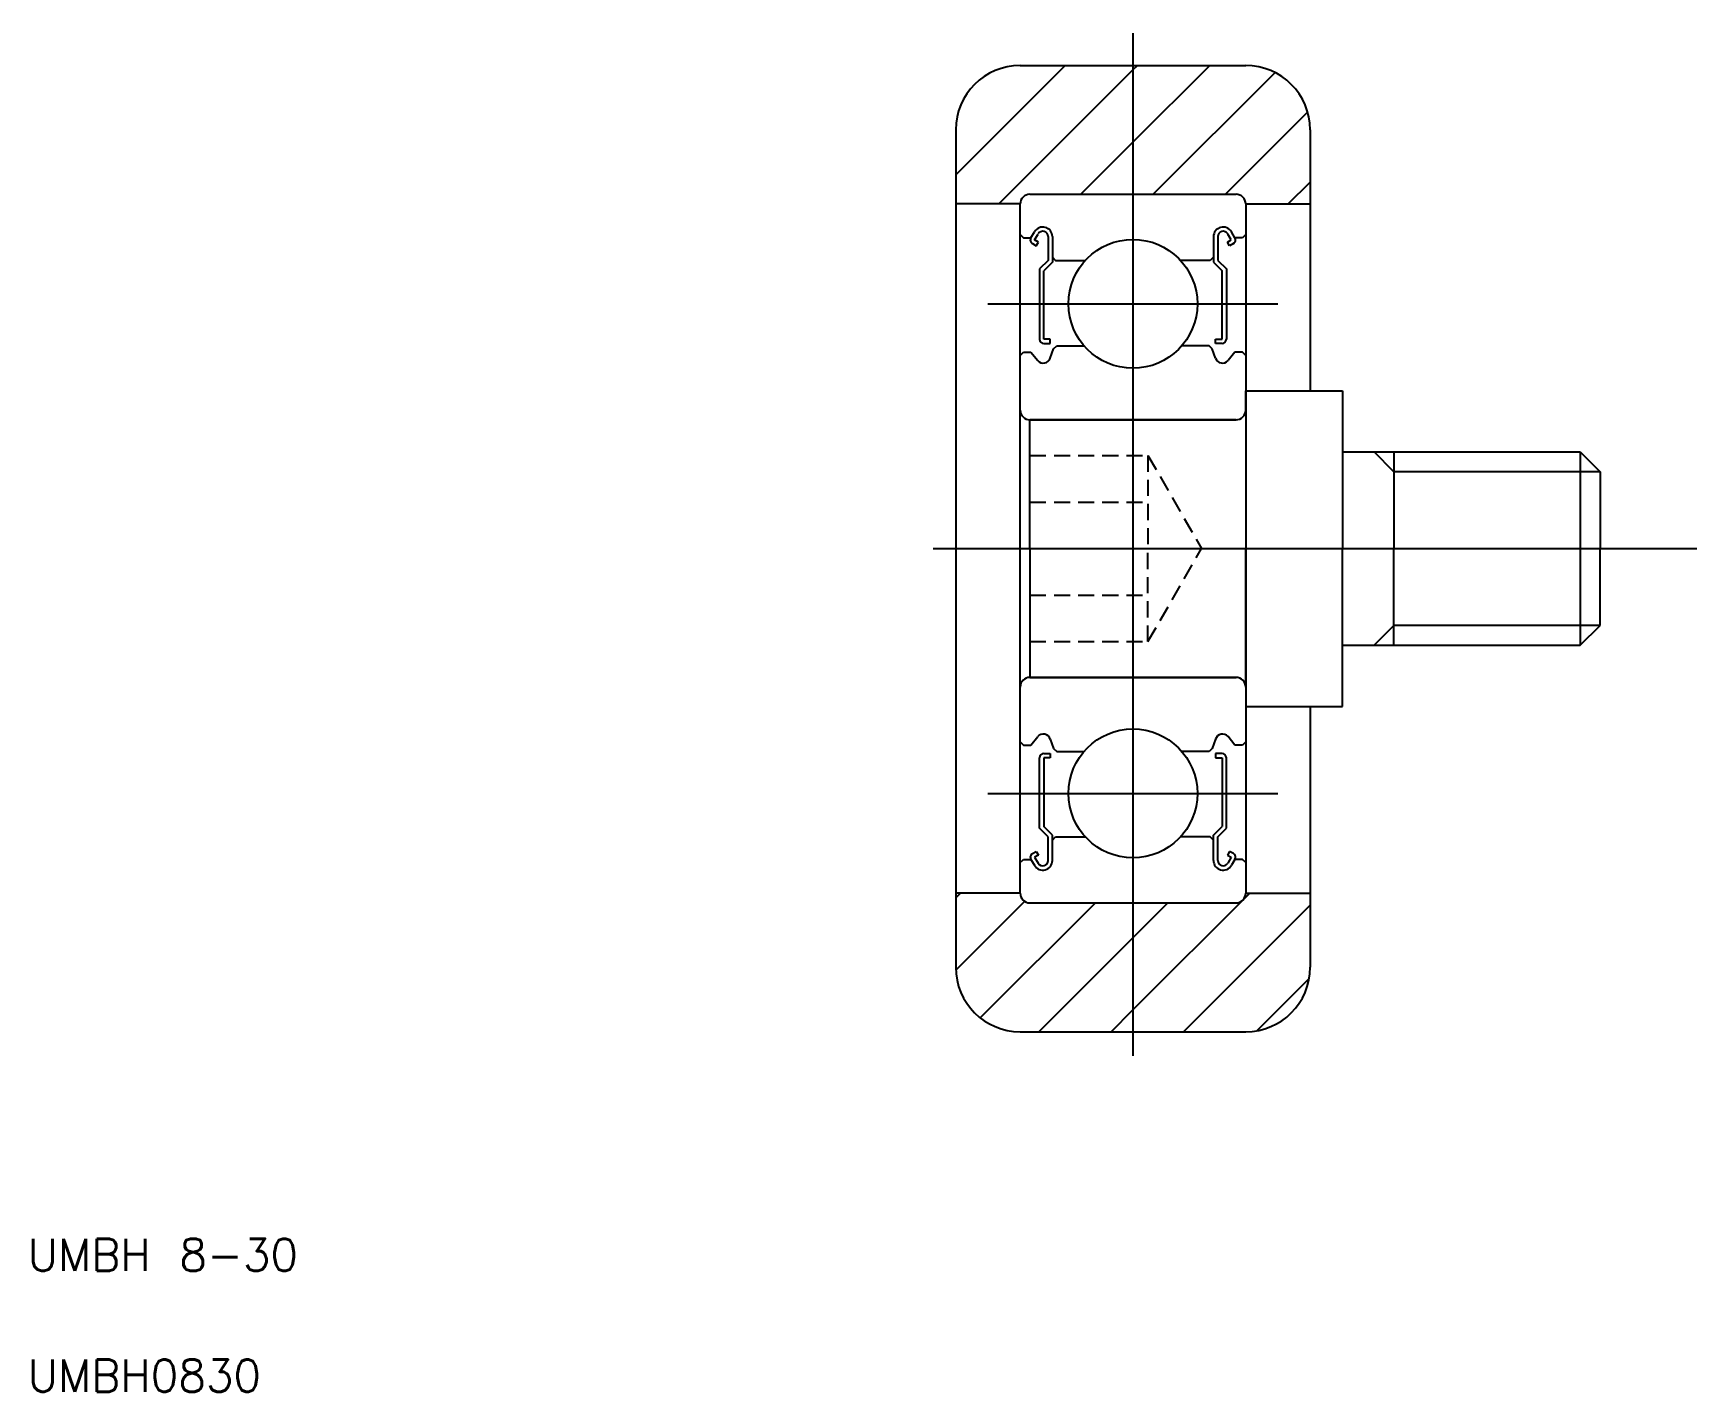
# Model space of a CAD drawing. Extents: x 2.7 to 54.3, y 2.5 to 44.7.
import ezdxf

# ---------------------------------------------------------------- set-up
doc = ezdxf.new("R2010")
doc.units = 0
doc.linetypes.add('CENTER', pattern=[50.8, 31.75, -6.35, 6.35, -6.35])
doc.linetypes.add('DASHED', pattern=[0.75, 0.5, -0.25])
doc.layers.get('0').update_dxf_attribs({"linetype": 'CONTINUOUS'})
doc.layers.add('CENTER', color=1, linetype='CENTER')
doc.styles.get("Standard").update_dxf_attribs({"font": 'txt.shx'})

msp = doc.modelspace()

# ---------------------------------------------------------------- linework, layer by layer
at = {"color": 3, "linetype": 'CONTINUOUS'}
for p, q in [((31.304, 40.284), (34.698, 43.678)), ((32.643, 39.378), (36.804, 43.539)), ((36.804, 41.294), (39.188, 43.678)), ((36.804, 43.539), (36.943, 43.678)), ((37.433, 39.678), (41.214, 43.459)), ((39.678, 39.678), (42.227, 42.227)), ((35.188, 39.678), (36.804, 41.294)), ((41.623, 39.378), (42.304, 40.059)), ((44.904, 31.065), (44.29, 31.678)), ((51.304, 31.065), (44.904, 31.065)), ((44.904, 26.292), (44.29, 25.678)), ((51.304, 26.292), (44.904, 26.292)), ((31.304, 17.833), (31.449, 17.978)), ((31.306, 15.59), (33.441, 17.726)), ((32.067, 14.106), (35.639, 17.678)), ((36.804, 14.353), (40.429, 17.978)), ((36.804, 16.598), (37.884, 17.678)), ((38.374, 13.678), (42.304, 17.608)), ((33.884, 13.678), (36.804, 16.598)), ((40.649, 13.708), (42.274, 15.333)), ((36.129, 13.678), (36.804, 14.353))]:
    msp.add_line(p, q, dxfattribs=at)
at = {"color": 7, "linetype": 'CONTINUOUS'}
for p, q in [((33.304, 43.678), (40.304, 43.678)), ((31.304, 41.678), (31.304, 15.678)), ((42.304, 41.678), (42.304, 33.578)), ((33.304, 39.378), (31.304, 39.378)), ((33.304, 17.978), (33.304, 39.378)), ((33.604, 39.678), (40.004, 39.678)), ((35.204, 39.678), (35.204, 39.678)), ((36.804, 39.678), (36.804, 39.678)), ((40.304, 39.378), (40.304, 17.978)), ((40.304, 39.378), (42.304, 39.378)), ((33.304, 38.428), (33.404, 38.328)), ((33.404, 38.328), (33.637, 38.328)), ((33.637, 38.328), (33.746, 38.512)), ((33.752, 38.262), (33.861, 38.445)), ((33.868, 38.195), (33.752, 38.262)), ((34.17, 38.363), (34.17, 37.628)), ((34.304, 38.363), (34.304, 37.573)), ((39.304, 38.363), (39.304, 37.573)), ((39.437, 38.363), (39.437, 37.628)), ((39.739, 38.195), (39.855, 38.262)), ((39.855, 38.262), (39.746, 38.445)), ((39.97, 38.328), (39.862, 38.512)), ((40.204, 38.328), (39.97, 38.328)), ((40.304, 38.428), (40.204, 38.328)), ((33.686, 38.146), (33.801, 38.079)), ((33.801, 38.079), (33.868, 38.195)), ((34.304, 37.728), (34.404, 37.628)), ((39.304, 37.728), (39.204, 37.628)), ((39.806, 38.079), (39.739, 38.195)), ((39.922, 38.146), (39.806, 38.079)), ((34.17, 37.628), (33.904, 37.362)), ((33.904, 37.362), (33.904, 35.177)), ((34.304, 37.573), (34.037, 37.306)), ((34.037, 35.177), (34.037, 37.306)), ((34.404, 37.628), (35.328, 37.628)), ((39.204, 37.628), (38.279, 37.628)), ((39.304, 37.573), (39.57, 37.306)), ((39.437, 37.628), (39.704, 37.362)), ((39.57, 35.177), (39.57, 37.306)), ((39.704, 37.362), (39.704, 35.177)), ((34.237, 35.177), (34.037, 35.177)), ((34.237, 35.043), (34.237, 35.177)), ((39.37, 35.043), (39.37, 35.177)), ((39.37, 35.177), (39.57, 35.177)), ((33.304, 34.678), (33.404, 34.778)), ((33.404, 34.778), (33.637, 34.778)), ((33.637, 34.778), (33.852, 34.516)), ((34.037, 35.043), (34.237, 35.043)), ((34.237, 34.595), (34.342, 34.884)), ((34.342, 34.884), (34.442, 34.978)), ((34.442, 34.978), (35.284, 34.978)), ((39.165, 34.978), (38.324, 34.978)), ((39.265, 34.884), (39.165, 34.978)), ((39.37, 34.595), (39.265, 34.884)), ((39.57, 35.043), (39.37, 35.043)), ((39.97, 34.778), (39.756, 34.516)), ((40.204, 34.778), (39.97, 34.778)), ((40.304, 34.678), (40.204, 34.778)), ((40.304, 33.578), (43.304, 33.578)), ((40.304, 32.978), (40.304, 33.578)), ((43.304, 33.578), (43.304, 28.678)), ((40.004, 32.678), (33.604, 32.678)), ((33.604, 28.678), (33.604, 32.678)), ((33.604, 32.678), (40.004, 32.678)), ((40.304, 32.978), (40.304, 28.678)), ((43.304, 31.678), (50.69, 31.678)), ((44.904, 31.678), (44.904, 28.678)), ((50.69, 31.678), (51.304, 31.065)), ((50.69, 31.678), (50.69, 25.678)), ((51.304, 31.065), (51.304, 28.678)), ((33.604, 28.678), (33.604, 24.678)), ((40.304, 24.378), (40.304, 28.678)), ((43.304, 23.778), (43.304, 28.678)), ((44.904, 25.678), (44.904, 28.678)), ((51.304, 26.292), (51.304, 28.678)), ((50.69, 25.678), (51.304, 26.292)), ((43.304, 25.678), (50.69, 25.678)), ((40.004, 24.678), (33.604, 24.678)), ((33.604, 24.678), (40.004, 24.678)), ((40.304, 24.378), (40.304, 23.778)), ((40.304, 23.778), (43.304, 23.778)), ((42.304, 23.778), (42.304, 15.678)), ((33.637, 22.578), (33.852, 22.841)), ((34.237, 22.762), (34.342, 22.472)), ((39.37, 22.762), (39.265, 22.472)), ((39.97, 22.578), (39.756, 22.841)), ((33.304, 22.678), (33.404, 22.578)), ((33.404, 22.578), (33.637, 22.578)), ((34.037, 22.313), (34.237, 22.313)), ((34.237, 22.313), (34.237, 22.18)), ((34.342, 22.472), (34.442, 22.378)), ((34.442, 22.378), (35.284, 22.378)), ((39.165, 22.378), (38.324, 22.378)), ((39.265, 22.472), (39.165, 22.378)), ((39.37, 22.313), (39.37, 22.18)), ((39.57, 22.313), (39.37, 22.313)), ((40.204, 22.578), (39.97, 22.578)), ((40.304, 22.678), (40.204, 22.578)), ((33.904, 19.995), (33.904, 22.18)), ((34.037, 22.18), (34.037, 20.05)), ((34.237, 22.18), (34.037, 22.18)), ((39.37, 22.18), (39.57, 22.18)), ((39.57, 22.18), (39.57, 20.05)), ((39.704, 19.995), (39.704, 22.18)), ((34.17, 19.728), (33.904, 19.995)), ((34.304, 19.784), (34.037, 20.05)), ((34.17, 18.994), (34.17, 19.728)), ((34.304, 18.994), (34.304, 19.784)), ((34.304, 19.628), (34.404, 19.728)), ((34.404, 19.728), (35.328, 19.728)), ((39.204, 19.728), (38.279, 19.728)), ((39.304, 19.628), (39.204, 19.728)), ((39.304, 19.784), (39.57, 20.05)), ((39.304, 18.994), (39.304, 19.784)), ((39.437, 19.728), (39.704, 19.995)), ((39.437, 18.994), (39.437, 19.728)), ((33.686, 19.21), (33.801, 19.277)), ((33.868, 19.162), (33.752, 19.095)), ((33.801, 19.277), (33.868, 19.162)), ((39.806, 19.277), (39.739, 19.162)), ((39.739, 19.162), (39.855, 19.095)), ((39.922, 19.21), (39.806, 19.277)), ((33.304, 18.928), (33.404, 19.028)), ((33.404, 19.028), (33.637, 19.028)), ((33.637, 19.028), (33.746, 18.844)), ((33.752, 19.095), (33.861, 18.911)), ((39.855, 19.095), (39.746, 18.911)), ((39.97, 19.028), (39.862, 18.844)), ((40.204, 19.028), (39.97, 19.028)), ((40.304, 18.928), (40.204, 19.028)), ((33.304, 17.978), (31.304, 17.978)), ((33.604, 17.678), (40.004, 17.678)), ((40.304, 17.978), (42.304, 17.978)), ((33.304, 13.678), (40.304, 13.678))]:
    msp.add_line(p, q, dxfattribs=at)
at = {"color": 3, "linetype": 'DASHED'}
for p, q in [((33.604, 31.565), (37.27, 31.565)), ((37.27, 31.565), (38.937, 28.678)), ((37.27, 31.565), (37.27, 28.678)), ((33.604, 30.122), (37.27, 30.122)), ((37.27, 25.792), (38.937, 28.678)), ((37.27, 25.792), (37.27, 28.678)), ((33.604, 27.235), (37.27, 27.235)), ((33.604, 25.792), (37.27, 25.792))]:
    msp.add_line(p, q, dxfattribs=at)
at = {"color": 7, "linetype": 'CONTINUOUS'}
for centre in [(36.804, 36.278), (36.804, 21.078)]:
    msp.add_circle(centre, 2, dxfattribs=at)
for centre, radius, start, end in [((33.304, 41.678), 2, 90, 180), ((40.304, 41.678), 2, 0, 90), ((33.604, 39.378), 0.3, 90, 180), ((40.004, 39.378), 0.3, 0, 90), ((33.752, 38.262), 0.133, 149.9969, 240.0013), ((34.005, 38.363), 0.299, 0, 150.0002), ((34.005, 38.363), 0.166, 0, 150.0044), ((39.603, 38.363), 0.299, 29.9998, 180), ((39.603, 38.363), 0.166, 29.9956, 180), ((39.855, 38.262), 0.133, 299.9987, 30.0031), ((34.037, 35.177), 0.133, 180, 270), ((39.57, 35.177), 0.133, 270, 360), ((34.023, 34.66), 0.224, 220.001, 343.1517), ((39.584, 34.66), 0.224, 196.8483, 319.999), ((33.604, 32.978), 0.3, 180, 270), ((40.004, 32.978), 0.3, 270, 0), ((40.004, 32.978), 0.3, 270, 0), ((33.604, 24.378), 0.3, 90, 180), ((40.004, 24.378), 0.3, 360, 90), ((40.004, 24.378), 0.3, 0, 90), ((34.023, 22.697), 0.224, 16.8483, 139.999), ((39.584, 22.697), 0.224, 40.001, 163.1517), ((34.037, 22.18), 0.133, 90, 179.9999), ((39.57, 22.18), 0.133, 0, 90), ((33.752, 19.095), 0.133, 119.9987, 210.0031), ((39.855, 19.095), 0.133, 329.9969, 60.0013), ((34.005, 18.994), 0.299, 209.9998, 360), ((34.005, 18.994), 0.166, 209.9956, 360), ((39.603, 18.994), 0.299, 180, 330.0002), ((39.603, 18.994), 0.166, 180, 330.0044), ((33.604, 17.978), 0.3, 180, 270), ((40.004, 17.978), 0.3, 270, 360), ((33.304, 15.678), 2, 180, 270), ((40.304, 15.678), 2, 270, 0)]:
    msp.add_arc(centre, radius, start, end, dxfattribs=at)
at = {"layer": 'CENTER', "color": 1, "linetype": 'CENTER'}
for p, q in [((36.804, 44.678), (36.804, 12.175)), ((32.304, 36.278), (41.304, 36.278)), ((30.604, 28.678), (54.304, 28.678)), ((32.304, 21.078), (41.304, 21.078))]:
    msp.add_line(p, q, dxfattribs=at)

# ---------------------------------------------------------------- texts
at = {"color": 7, "linetype": 'CONTINUOUS'}
for s, p in [('UMBH 8-30', (2.5, 6.25)), ('UMBH0830', (2.5, 2.5))]:
    msp.add_text(s, height=1, dxfattribs=at).set_placement(p)

doc.saveas('drawing.dxf')
